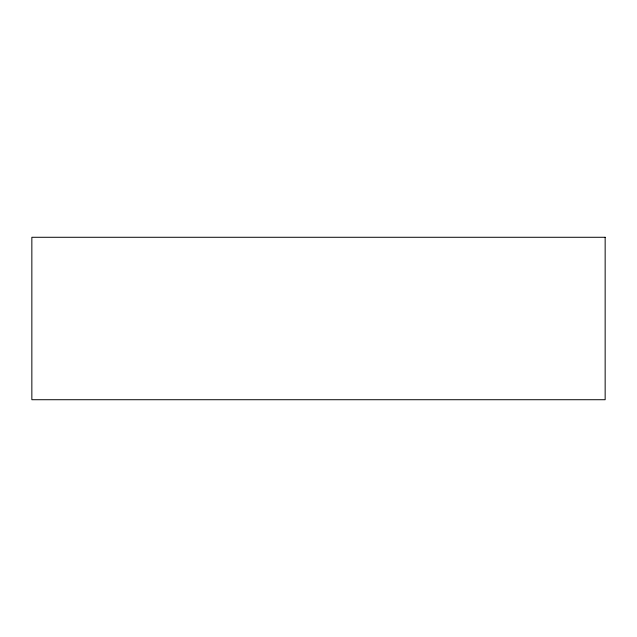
<?xml version="1.0" encoding="UTF-8"?>
<svg xmlns="http://www.w3.org/2000/svg" width="637" height="637" viewBox="0 0 637 637"><rect width="100%" height="100%" fill="white"/><g stroke="black" fill="none" stroke-linecap="round" stroke-linejoin="round"><path stroke-width="0.96" d="M605.15 237.282L31.85 237.282L31.85 399.718L605.15 399.718L605.15 237.282"/></g></svg>
